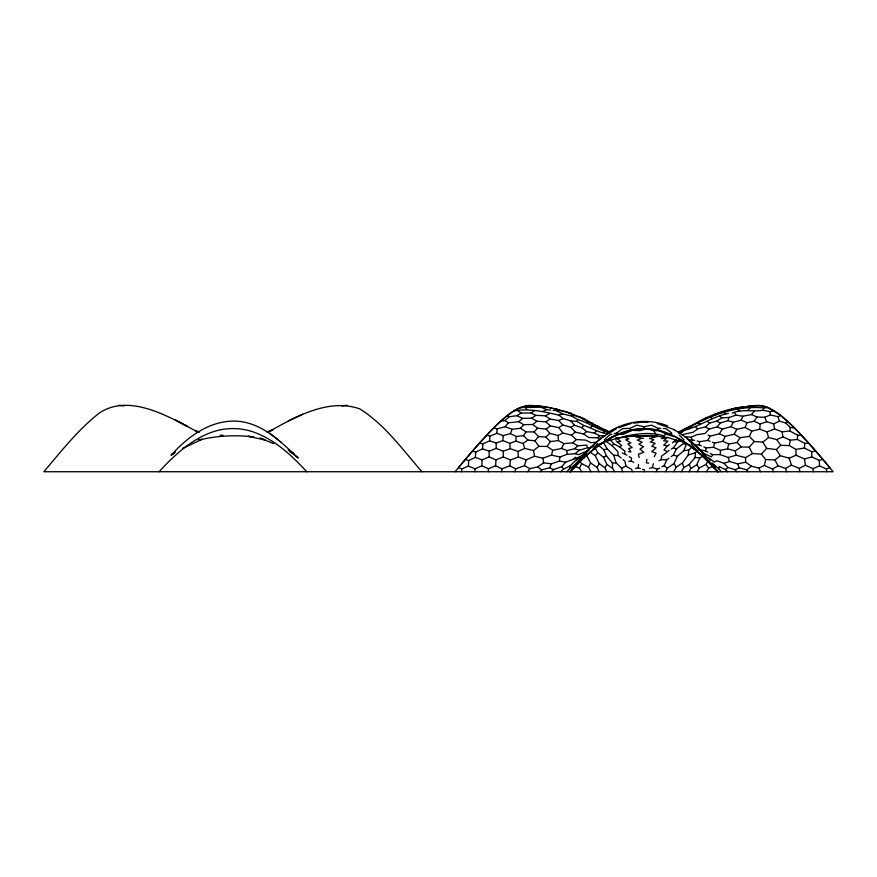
<?xml version="1.0" encoding="UTF-8"?>
<svg xmlns="http://www.w3.org/2000/svg" width="877" height="877" viewBox="0 0 877 877"><rect width="100%" height="100%" fill="white"/><g stroke="black" fill="none" stroke-linecap="round" stroke-linejoin="round"><path stroke-width="1.32" d="M776.32 449.561L780.3 455.711L789.245 458.211L791.427 465.084L799.144 468.362L805.426 465.27L812.924 468.647L819.491 465.895L826.485 468.987L829.741 467.616L822.834 459.362L819.271 460.392L811.773 456.884L811.784 451.732L804.395 448.026L795.91 449.408L789.278 445.549L780.738 445.33L776.32 449.561L766.684 448.388L762.837 442.129L754.264 441.504L749.375 436.384L740.1 437.656L734.202 434.225L725.279 436.362L719.359 433.841L710.129 436.099L708.09 435.058M465.358 459.362L468.636 460.557L475.433 457.388L482.098 459.899L489.092 456.873L495.998 459.833L503.277 456.972L510.524 459.986L518.329 457.038L526.156 459.811L534.542 456.259L542.984 458.178L551.436 455.064L559.964 457.016L566.849 454.385L575.027 453.694L578.425 454.659L587.864 450.811C581.889 457.421 573.415 458.803 565.654 462.245L559.416 461.028L551.49 463.78L543.587 462.87L537.722 466.849L529.861 468.658L524.468 465.709L515.808 468.8L509.69 465.851L502.028 468.789L495.582 465.797L488.434 468.746L481.868 465.819L474.983 468.811L468.417 466.06L461.697 468.987L458.452 467.616L472.418 451.129L475.696 452.083L482.525 448.892L489.245 451.173L496.152 448.399L496.196 443.071L502.872 440.572L509.734 443.323L515.862 441.164L523.098 443.499L524.764 448.443L533.49 450.482L538.917 446.349L547.138 446.459L552.762 450.307L561.521 448.443L567.079 450.581L574.523 448.717L577.746 445.768L586.823 445.099L587.502 447.763L591.284 447.511M489.092 456.873L489.245 451.173M461.62 471.738L461.697 468.987M474.874 471.738L474.983 468.811M468.417 466.06L468.636 460.557M481.868 465.819L482.098 459.899M475.433 457.388L475.696 452.083M633.731 462.289L631.308 461.236L631.484 457.98L629.204 456.599M681.385 471.738L683.753 467.638L689.289 464.404L695.099 457.465L695.362 452.74L697.292 450.899M566.849 454.385L567.079 450.581M482.525 448.892L482.821 443.905L489.596 440.868L496.196 443.071M489.596 440.868L489.892 436.132L496.831 433.348L503.212 435.584L510.447 433.622L516.235 436.461L523.503 435.661L526.068 431.868L534.06 431.933L538.588 436.538L545.823 437.13L550.405 441.548L558.419 440.583L563.911 443.63L572.681 442.83L577.746 445.768M496.831 433.348L497.116 428.875L505.141 426.748L512.091 429.259L520.456 428.305L526.068 431.868M822.834 459.362L808.605 443.028L804.801 443.389L797.346 439.443L797.621 435.222L789.848 431.002L782.163 431.835L774.577 428.941L767.057 431.922L759.734 429.215L751.753 431.133L745.099 427.45L736.823 429.281L730.881 426.671L722.341 429.083L717.189 426.913L709.098 429.072L705.031 433.501L696.82 434.696L691.065 437.228L684.794 436.746M488.226 471.738L488.434 468.746M502.872 440.572L503.212 435.584M495.582 465.797L495.998 459.833M780.3 455.711L774.95 459.943L765.665 459.537L761.389 454.133L752.477 453.552L745.505 457.63L736.143 455.262L728.14 457.465L720.181 454.626L720.488 450.35L713.505 447.325L706.16 447.895L703.825 446.908M659.044 460.809L661.28 459.636L661.532 456.237L669.173 450.339M515.862 441.164L516.235 436.461M804.395 448.026L804.801 443.389M759.734 429.215L760.206 424.062L766.641 421.716L773.7 423.887L779.412 421.113L785.671 423.01L790.254 427.439L794.518 427.976L808.605 443.028M673.722 471.738L676.233 467.079L682.449 462.979L688.248 455.02L688.807 450.044L692.545 446.536M789.848 431.002L790.254 427.439M626.912 455.218L624.632 453.837L624.983 451.173L619.557 446.897L613.703 443.773L610.304 439.881M635.606 468.515L638.116 467.825L638.588 464.382M559.416 461.028L559.964 457.016M646.853 459.285L646.36 462.837L648.728 463.144M509.69 465.851L510.524 459.986M604.9 430.771L584.718 419.053L567.178 412.047M657.268 423.536L674.227 429.664L686.691 437.842L690.396 442.008M566.761 471.738L569.622 468.68L570.061 465.906L578.414 457.838M501.556 471.738L502.028 468.789M701.49 445.922L699.155 444.946L699.703 441.679L707.816 440.418L710.085 441.317M707.947 452.17L705.612 450.931L706.16 447.895M789.278 445.549L790.32 440.221L797.346 439.443M710.238 460.666L708.759 457.926L714.481 462.058L716.652 460.732L724.018 463.275L729.456 461.477L737.601 463.867L745.647 462.212L751.381 466.18L758.868 468.055L764.393 465.424L765.665 459.537M721.42 471.738L718.756 468.8L719.272 466.63L725.345 469.568L727.713 471.738M720.488 450.35L727.493 448.849L728.743 444.025L737.075 442.501L740.1 437.656M713.505 447.325L714.623 443.104L722.856 441.317L728.743 444.025M551.436 455.064L552.762 450.307M524.468 465.709L526.156 459.811M717.189 426.913L720.357 422.933L727.965 420.686L728.93 417.485L735.978 415.15L742.885 416.213L751.512 414.58L756.95 417.013L764.722 417.266L770.379 414.953L777.998 416.63L780.859 415.545L794.518 427.976M570.51 471.738C592.074 447.095 622.823 422.944 657.662 430.421L658.287 428.382L660.83 428.469M644.091 471.738L644.661 470.017L642.479 469.283M649.704 468.329L652.225 467.485L653.464 463.747M514.766 471.738L515.808 468.8M743.334 406.917C725.641 409.055 708.671 415.643 693.312 424.556L690.988 426.781M569.622 468.68L574.709 464.755L594.595 443.806M510.447 433.622L512.091 429.259M706.994 417.364L702.181 420.511M745.099 427.45L747.029 422.703L754.143 421.234L760.206 424.062M665.577 471.738L667.353 468.197L674.007 463.538L677.34 456.259L683.753 450.734L686.384 444.31L682.986 443.817L676.342 449.057L673.328 455.086L671.146 456.665M727.965 420.686L733.336 422.243L741.197 420.105L742.885 416.213M661.894 466.849L664.141 465.665L666.772 459.833L668.954 458.243M472.418 451.129C485.321 436.823 497.796 421.629 513.988 410.885C529.269 408.189 544.058 411.762 558.846 415.117L563.352 418.592L571.004 420.993L576.934 421.355L577.746 419.568C589.147 422.769 598.706 430.563 610.447 432.843M749.375 436.384L751.753 431.133M732.152 413.089C742.161 408.737 752.521 412.026 762.858 410.261L763.911 407.958L767.704 407.564L780.859 415.545M689.059 471.738L690.78 468.504L696.755 464.766L699.967 457.827L703.354 456.051M540.079 471.738L541.679 469.94L549.616 467.77L551.49 463.78M581.769 471.738L579.445 468.208L581.67 463.637L579.401 460.831M722.856 441.317L725.279 436.362M569.962 471.738L574.709 464.755M561.521 448.443L563.911 443.63M590.977 471.738L588.489 467.178L590.594 462.924L586.253 454.67M654.22 456.796L656.062 453.091L651.775 451.633L656.051 447.807L651.743 446.196L655.196 443.313L650.361 441.942L653.847 439.695L649.44 438.368L656.972 436.571M599.123 471.738L597.105 467.485L599.134 463.527L595.308 455.667L589.991 452.083M697.204 471.738L699.166 468L705.941 464.393L708.123 460.995M734.202 434.225L736.823 429.281M707.816 440.418L710.129 436.099M720.181 454.626L712.639 454.637L711.422 456.851L704.165 453.617L686.691 437.842M656.007 471.738L657.399 469.206L659.647 468.033M730.881 426.671L733.336 422.243M606.796 471.738L604.977 467.781L606.873 464.393L603.508 457.257L597.785 452.773L595.319 448.18M580.004 458.397L590.484 447.347M680.585 431.868L689.475 428.765L690.791 426.671C712.935 414.229 738.259 405.349 763.911 407.958M719.359 433.841L722.341 429.083M706.423 471.738L708.715 468.132L713.33 466.345M754.143 421.234L756.95 417.013M547.138 446.459L550.405 441.548M657.662 430.421L670.631 434.608L671.716 432.986L665.928 428.656L663.385 428.557M527.702 471.738L529.861 468.658M671.289 449.123L673.404 447.906L677.439 442.129L679.642 440.517M621.08 458.002L618.219 455.623L617.759 451.556L612.267 445.779L613.703 443.773M573.196 467.814L586.516 453.573L585.102 453.486M751.512 414.58L753.968 411.488M573.492 468.526L576.638 464.602M672.418 442.885L676.134 439.607M669.359 444.672L667.32 445.867L663.977 449.945L667.068 451.556M455.042 471.738C468.461 455.459 482.142 439.344 497.138 424.479C507.443 414.964 520.094 402.905 535.354 405.908M505.141 426.748L508.419 422.824L518.658 421.694L522.67 418.406L531.758 418.121L535.935 415.369L545.362 415.786L549.397 413.703M523.503 435.661L527.855 440.035L534.948 440.846L538.588 436.538M595.308 455.667L597.785 452.773M597.555 443.378L593.225 448.41L594.507 448.706M571.004 420.993L574.38 425.224L581.846 427.669L583.742 425.52C591.756 427.812 598.41 432.493 606.807 433.72M551.293 471.738L553.497 469.568L561.609 466.794L565.654 462.245M727.493 448.849L735.189 450.91L741.284 446.919L749.21 447.193L754.264 441.504M520.456 428.305L523.733 424.665L532.876 424.512L536.888 421.267L545.79 421.804L550.098 419.085L558.638 420.478L563.352 418.592M761.389 454.133L766.684 448.388M534.06 431.933L537.579 428.228L546.141 429.061L550.339 425.893L558.824 427.647L562.87 432.997L571.322 435.167L576.277 439.552L585.65 440.111L591.142 442.721L596.382 442.161M159.033 471.738C174.227 455.36 191.153 439.421 212.64 431.912A59.559 56.446 0 0 1 253.168 431.912C274.654 439.421 291.592 455.36 306.786 471.738M570.214 471.738C585.408 455.36 602.346 439.421 623.832 431.912A59.559 56.446 0 0 1 664.36 431.912C685.847 439.421 702.773 455.36 717.967 471.738M631.385 435.957L652.028 435.398M581.846 427.669L586.603 431.583L594.255 433.063L596.152 431.133M748.092 410.041L750.208 407.991M545.823 437.13L549.857 433.359L558.101 435.529L562.87 432.997M572.681 442.83L576.277 439.552M573.876 458.77L575.696 457.125M616.367 428.71L601.556 437.755L590.407 447.566M558.638 420.478L562.815 424.95L570.916 427.296L575.378 432.164L583.6 434.016L588.927 437.579L597.533 437.809L599.857 435.737L605.13 435.781M681.824 434.751L693.236 432.197L697.785 428.809L705.437 426.891L709.833 422.977L716.662 421.179L721.837 417.869L728.93 417.485M591.767 447.27L593.773 445.505M683.062 431.331L681.462 432.734L678.864 433.227M598.278 440.605L601.556 437.755M500.548 421.333L504.977 420.532L509.493 416.674L516.959 415.687L521.124 413.045L531.013 413.012L535.935 415.369M785.671 423.01L787.634 421.333M560.469 471.738L563.79 468.965L570.061 465.906M590.396 427.505L592.063 426.123M724.018 463.275L727.932 467.529L735.101 469.699L739.333 467.825L746.864 469.864L751.381 466.18M583.6 434.016L586.603 431.583M762.837 442.129L768.537 437.568L776.803 439.596L782.909 436.834L790.32 440.221M575.027 453.694L579.434 450.186L587.502 447.763M725.345 469.568L727.932 467.529M175.411 452.104L171.092 455.316C188.807 435.409 213.188 417.956 241.241 421.607C264.701 425.224 281.681 442.578 298.202 458.013L290.035 451.633M571.322 435.167L575.378 432.164M576.014 460.425L580.87 456.851M614.273 433.676L616.674 433.03L622.571 428.667L630.015 428.36L636.768 425.159L644.091 426.715L651.523 425.17L658.287 428.382M523.098 443.499L527.855 440.035M174.512 452.543L171.366 454.79L173.58 453.53M670.631 434.608L682.657 440.901L684.049 439.914L679.215 435.003M610.524 431.933L612.694 430.443M689.475 428.765C702.718 424.358 714.459 416.049 728.359 413.418M558.824 427.647L562.815 424.95M531.013 413.012L534.367 410.765M586.055 451.721L588.741 449.923M600.942 438.292L605.119 435.584M603.201 432.514L604.79 431.539M680.826 431.824L685.847 428.743M570.916 427.296L574.38 425.224M672.758 436.154L666.213 434.192L663.571 435.759C645.012 430.322 625.761 435.781 607.597 441.087M764.393 465.424L772.505 469.107L778.052 465.83L785.584 468.461L791.427 465.084M619.557 446.897L621.738 445.615L616.005 440.824M421.958 471.738C402.587 449.649 384.992 424.632 359.713 408.857C328.469 397.994 295.867 416.674 268.943 431.594L272.89 429.982L267.003 432.043M182.46 448.454L201.951 439.366L198.345 440.166C216.422 435.77 235.146 434.685 253.617 436.954M606.862 433.271C624.49 421.124 647.763 417.726 667.737 425.915M693.312 424.556L678.447 432.032M582.777 458.331L584.345 457.52M604.078 443.499L607.268 449.079L613.659 455.163L616.092 462.903L621.629 468.23L625.882 466.038L631.824 469.546L632.185 471.738M513.988 410.885C529.818 400.953 549.419 407.641 566.125 411.719M664.547 436.921L661.379 438.533L666.388 438.314L663.703 440.857L667.879 441.12L663.681 445.187L667.32 445.867M657.41 435.529L637.875 436.099L635.989 437.031L643.488 438.456M288.314 420.883L302.653 414.163M603.508 457.257L606.489 455.876L612.442 463.012L612.552 468.351L614.459 471.738M496.152 448.399L503.277 451.227L510.184 448.662L517.989 451.458L524.764 448.443M789.245 458.211L796.02 455.229L804.494 459L811.773 456.884M641.098 438.489L637.305 440.057L642.15 442.183L638.818 444.157L643.565 446.799L639.947 449.057L643.839 452.28L638.346 454.209L639.256 457.575M717.989 413.341L736.636 407.849M618.822 427.713L630.87 423.591M597.38 445.483L601.019 444.014M685.957 428.612L690.791 426.671M598.3 444.507L604.987 441.876L611.094 437.437L617.989 434.312L623.295 434.279L632.185 430.3L639.432 430.695L646.93 428.776L653.628 430.607L660.315 430.64L666.213 434.192M543.323 411.028L546.974 409.603L550.657 410.14M666.838 437.174L677.493 440.561L678.579 440.155L690.747 445.538M558.846 415.117L562.585 413.856L571.519 416.038L577.746 419.568M615.884 438.928L618.307 438.138L615.764 438.182M688.248 455.02L695.362 452.74M611.872 434.334L609.471 434.992L604.439 439.87L605.536 440.901M618.153 442.019L620.752 441.449L616.125 437.733M586.209 422.352L588.193 421.914L610.03 432.054M736.187 407.926L754.319 405.667M636.768 435.573L637.59 435.398M571.519 416.038L574.249 415.446L584.718 419.053M762.858 410.261L769.929 411.642L774.205 410.885M598.015 444.935L603.76 449.671L607.268 449.079M175.597 419.897L187.557 426.617C162.092 412.935 126.781 394.858 99.507 412.903C78.108 429.566 61.313 451.195 43.85 471.738L833.15 471.738C819.732 455.459 806.04 439.344 791.054 424.479C780.749 414.964 768.099 402.905 752.828 405.908M619.546 437.941C635.419 435.058 651.852 434.597 667.715 437.82M520.478 407.564L545.68 407.147M633.556 423.174L644.036 421.881L648.026 422.308M553.113 410.491L560.052 410.524L571.376 413.363M811.784 451.732L815.763 451.129M683.753 450.734L688.807 450.044M747.007 406.424L751.666 405.821M341.646 405.908L347.259 405.262M700.263 420.741L702.006 420.543M624.775 436.56L627.022 436.34M689.399 439.903L694.628 440.353M612.442 463.012L616.092 462.903M682.657 440.901L693.685 448.706L695.242 448.662L698.125 450.866M708.506 458.572L703.486 453.782L701.973 453.815L718.23 471.738M222.813 435.43L220.16 435.452L222.89 435.43M750.92 405.974L761.477 405.766L767.704 407.564M797.621 435.222L801.501 435.244M628.743 461.214L631.308 461.236M661.28 459.636L666.772 459.833M694.31 444.749L699.155 444.946M695.099 457.465L699.967 457.827M533.797 405.678L538.478 406.051M697.675 423.438L700.657 423.668M651.852 435.573L656.928 435.99M632.021 435.573L637.875 436.099M613.659 455.163L618.219 455.623M253.585 436.878L248.235 436.297L265.084 439.991M118.548 405.262L124.172 405.908M628.557 451.644L630.936 451.962L628.666 448.564L632.185 447.577L627.855 444.058L630.859 442.896L625.718 439.805L628.831 438.938L624.698 437.13M537.546 405.963L541.273 406.468M674.457 441.69L677.439 442.129M543.762 406.807L547.445 407.443M549.901 407.86L552.357 408.287M643.071 435.562L643.97 435.716M553.573 408.496L557.213 409.131M714.492 414.317L715.764 414.569M677.493 440.561L679.785 441.054M699.703 449.627L705.612 450.931M697.16 441.01L699.703 441.679M596.59 425.805L598.136 426.211M493.674 427.976L497.116 428.875M597.533 437.809L601.063 438.752M533.622 405.876L535.759 406.457M479.576 443.028L482.821 443.905M486.691 435.244L489.892 436.132M199.156 432.284L195.374 431.243L197.994 432.054M673.328 455.086L677.34 456.259M574.523 448.717L579.434 450.186M710.008 417.419L712.201 418.132M553.946 408.529L560.052 410.524M622.341 453.08L624.632 453.837M652.225 467.485L657.399 469.206M638.116 467.825L640.298 468.548M198.783 431.802L194.003 430.048L179.292 421.98M541.964 407.717L546.974 409.603M574.83 466.421L579.445 468.208M673.404 447.906L676.342 449.057M263.856 439.509L260.184 438.072L273.635 443.619M712.354 442.216L714.623 443.104M590.276 422.736L597.796 426.836M741.197 420.105L747.029 422.703M549.616 467.77L553.497 469.568M652.718 435.968L654.505 436.801M568.57 412.771L574.249 415.446M716.662 421.179L720.357 422.933M594.255 433.063L599.857 435.737M516.959 415.687L522.67 418.406M530.53 405.898L532.745 406.961M604.977 430.223L608.55 431.955M556.796 411.028L562.585 413.856M723.755 412.607L725.827 413.648M693.685 448.706L705.437 458.331M507.323 415.545L509.493 416.674M581.67 463.637L588.489 467.178M644.036 421.881L644.814 422.286M710.293 453.398L712.639 454.637M290.177 451.688L293.762 453.584L288.105 449.967M737.162 409.406L739.859 410.853M581.966 418.362L584.345 419.655M707.18 421.475L709.833 422.977M518.658 421.694L523.733 424.665M582.46 418.537L588.193 421.914M705.437 426.891L709.098 429.072M576.934 421.355L583.742 425.52M531.758 418.121L536.888 421.267M701.238 451.721L704.165 453.617M504.977 420.532L508.419 422.824M579.313 416.553L581.078 417.759M605.766 441.328L612.267 445.779M545.362 415.786L550.098 419.085M606.873 464.393L612.552 468.351M518.11 410.929L521.124 413.045M590.594 462.924L597.105 467.485M599.134 463.527L604.977 467.781M711.971 462.771L718.756 468.8M537.722 466.849L541.679 469.94M664.141 465.665L667.353 468.197M532.876 424.512L537.579 428.228M592.008 422.835L593.751 424.216M269.853 433.326L281.002 442.249M695.647 427.088L697.785 428.809M622.999 459.592L624.906 461.17L625.882 466.038M720.028 416.323L721.837 417.869M703.486 453.782L691.547 441.723M545.79 421.804L550.339 425.893M703.847 457.52L717.671 471.738M561.609 466.794L563.79 468.965M697.083 446.689L699.144 448.805M737.075 442.501L741.284 446.919M735.101 469.699L736.888 471.738M546.141 429.061L549.857 433.359M691.208 443.663L695.242 448.662M711.576 464.602L714.7 468.526M696.755 464.766L699.166 468M705.941 464.393L708.715 468.132M534.948 440.846L538.917 446.349M776.803 439.596L780.738 445.33M746.864 469.864L748.114 471.738M653.628 430.607L655.547 433.567M674.007 463.538L676.233 467.079M734.685 412.859L735.978 415.15M616.674 433.03L617.561 434.608M525.783 407.86L526.671 409.438M774.95 459.943L778.052 465.83M749.21 447.193L752.477 453.552M713.703 464.865L715.018 467.814M603.76 449.671L606.489 455.876M737.601 463.867L739.333 467.825M758.868 468.055L760.48 471.738M764.722 417.266L766.641 421.716M691.065 437.228L692.085 439.684M674.227 429.664L674.446 430.234M689.289 464.404L690.78 468.504M772.505 469.107L773.426 471.738M728.14 457.465L729.456 461.477M785.584 468.461L786.636 471.738M777.998 416.63L779.412 421.113M682.449 462.979L683.753 467.638M621.629 468.23L622.615 471.738M767.057 431.922L768.537 437.568M630.015 428.36L630.53 430.421M799.144 468.362L799.956 471.738M735.189 450.91L736.143 455.262M533.49 450.482L534.542 456.259M773.7 423.887L774.577 428.941M804.494 459L805.426 465.27M782.163 431.835L782.909 436.834M769.929 411.642L770.379 414.953M542.984 458.178L543.587 462.87M812.924 468.647L813.319 471.738M509.734 443.323L510.184 448.662M558.101 435.529L558.419 440.583M517.989 451.458L518.329 457.038M819.271 460.392L819.491 465.895M745.505 457.63L745.647 462.212M826.485 468.987L826.572 471.738M795.91 449.408L796.02 455.229M743.488 406.961L743.499 407.816M644.091 426.715L644.091 428.919M503.277 451.227L503.277 456.972"/></g></svg>
